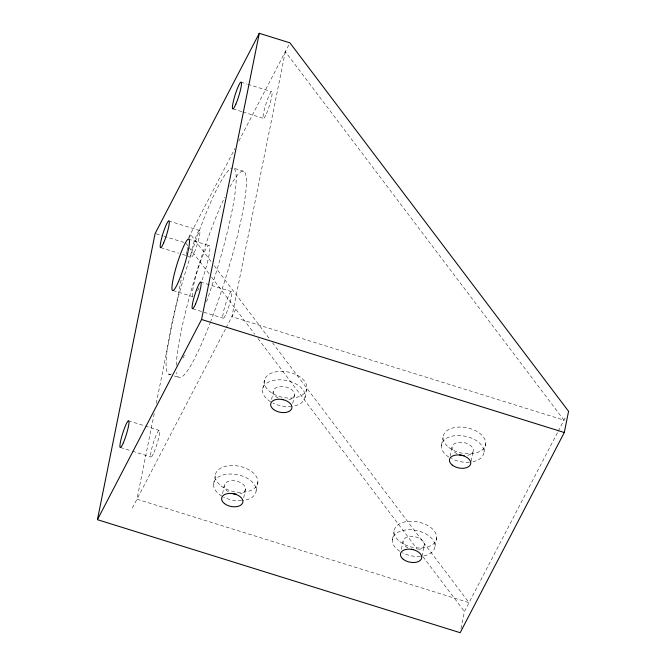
<?xml version="1.0" encoding="UTF-8"?>
<svg xmlns="http://www.w3.org/2000/svg" width="666" height="666" viewBox="0 0 666 666"><rect width="100%" height="100%" fill="white"/><g stroke="black" fill="none" stroke-linecap="round" stroke-linejoin="round"><path stroke-width="0.5" stroke-dasharray="3.33 2.5" d="M154.212 413.578L136.946 499.192L469.031 602.672L272.594 342.915M156.269 403.388L181.96 275.99M186.272 254.587L186.888 251.523M187.096 250.508L187.712 247.452M189.56 238.278L190.384 234.199L211.721 262.412M213.52 484.29L215.226 475.807M222.602 493.673L224.184 485.839M262.754 388.569L264.46 380.095M243.731 497.752L245.504 488.944M271.611 399.467L273.193 391.641M256.169 490.501L257.884 482.017M292.74 403.546L294.514 394.747M304.953 397.81L306.66 389.335A21.603 12.945 11.4 0 0 277.739 371.52A21.603 12.945 11.4 0 0 272.286 393.281A21.603 12.945 11.4 0 0 306.66 389.335M392.332 540.009L394.039 531.526M401.423 549.3L402.997 541.475M441.342 445.804L443.048 437.329M421.944 556.493L424.309 544.755M450.224 456.168L451.998 447.361M434.981 546.212L436.688 537.737M471.153 461.222L473.326 450.466M483.991 452.014L485.697 443.531M460.972 628.662L464.435 611.505L557.742 432.134M188.545 237.729L234.981 148.476M238.819 141.1L289.469 43.731M132.359 508.025L225.666 328.663M226.149 327.739L236.497 307.842M558.225 431.21L566.275 415.734M240.867 82.134L246.795 83.983M247.785 84.291L271.52 91.683M233.033 108.883L241.933 111.655M242.924 111.963L263.686 118.431M243.698 171.312L233.483 168.132A108.034 14.727 -72.7 0 1 205.877 303.596M168.673 220.904L199.325 230.453M188.237 239.102L208.674 245.471M156.119 233.791L163.045 235.947M164.036 236.255L183.808 242.416M160.839 247.652L178.638 253.197M182.592 254.429L185.556 255.353M186.547 255.661L191.492 257.201M200.566 282.001L231.219 291.55M173.16 290.551L192.624 296.611M192.732 308.749L223.385 318.298M168.789 374.259L170.646 374.833M174.367 375.99L179.012 377.439M128.371 420.77L144.189 425.699M145.18 426.007L159.024 430.328M120.538 447.519L131.418 450.907M132.401 451.215L151.19 457.067M214.227 265.734L270.088 339.593M185.789 243.032L209.007 273.734M211.522 277.056L254.82 334.315M257.958 338.47L417.366 549.259M423.01 556.726L464.435 611.505M192.699 296.586A27.006 3.68 -72.7 0 1 199.292 264.993A27.006 3.68 -72.7 0 1 209.807 246.578A27.006 3.68 -72.7 0 1 201.898 280.469M198.976 287.895A27.006 3.68 -72.7 0 1 197.253 291.625M229.92 186.821A108.034 14.727 -72.7 0 1 245.021 198.085A108.034 14.727 -72.7 0 1 210.964 320.754M210.598 321.728A108.034 14.727 -72.7 0 1 176.598 372.394M176.307 365.268A108.034 14.727 -72.7 0 1 224.633 197.311M184.449 355.194A108.034 14.727 -72.7 0 1 182.118 359.582M171.312 373.917A108.034 14.727 -72.7 0 1 184.257 276.065A108.034 14.727 -72.7 0 1 232.734 167.965M457.059 453.771A10.806 6.469 11.4 0 1 454.695 443.539A10.806 6.469 11.4 0 1 471.037 445.912A10.806 6.469 11.4 0 1 467.723 455.328M407.925 547.91A10.806 6.469 11.4 0 1 405.785 537.687A10.806 6.469 11.4 0 1 422.119 540.201A10.806 6.469 11.4 0 1 418.581 549.55M228.471 491.841A10.806 6.469 11.4 0 1 227.306 481.801A10.806 6.469 11.4 0 1 243.406 484.573A10.806 6.469 11.4 0 1 239.902 493.806M278.246 398.052A10.806 6.469 11.4 0 1 275.89 387.82A10.806 6.469 11.4 0 1 292.224 390.193A10.806 6.469 11.4 0 1 288.911 399.608M448.751 457.076A21.603 12.945 11.4 0 1 449.009 437.104A21.603 12.945 11.4 0 1 481.077 444.638A21.603 12.945 11.4 0 1 470.246 462.129M469.363 462.212A21.603 12.945 11.4 0 1 451.456 458.633M270.579 401.765A21.603 12.945 11.4 0 1 269.43 381.693A21.603 12.945 11.4 0 1 301.64 388.22A21.603 12.945 11.4 0 1 292.699 406.243M291.683 406.385A21.603 12.945 11.4 0 1 272.877 403.03M221.803 496.103A21.603 12.945 11.4 0 1 220.621 475.815A21.603 12.945 11.4 0 1 253.072 482.9A21.603 12.945 11.4 0 1 242.424 500.616M241.542 500.69A21.603 12.945 11.4 0 1 223.643 497.119M399.742 551.282A21.603 12.945 11.4 0 1 400 531.302A21.603 12.945 11.4 0 1 432.076 538.844A21.603 12.945 11.4 0 1 421.237 556.335M420.354 556.41A21.603 12.945 11.4 0 1 402.447 552.838M285.331 51.682L231.901 316.675L563.977 420.154L285.331 51.682M226.182 313.594A14.044 1.915 -72.7 0 0 231.693 291.716A14.044 1.915 -72.7 0 0 224.034 309.465A14.044 1.915 -72.7 0 0 226.182 313.594M153.988 452.364A14.044 1.915 -72.7 0 0 159.499 430.494A14.044 1.915 -72.7 0 0 151.84 448.235A14.044 1.915 -72.7 0 0 153.988 452.364M266.483 113.728A14.044 1.915 -72.7 0 0 271.986 91.85A14.044 1.915 -72.7 0 0 264.335 109.599A14.044 1.915 -72.7 0 0 266.483 113.728M194.289 252.497A14.044 1.915 -72.7 0 0 199.792 230.619A14.044 1.915 -72.7 0 0 192.141 248.368A14.044 1.915 -72.7 0 0 194.289 252.497M221.029 485.93A21.603 12.945 11.4 0 0 256.993 485.281A21.603 12.945 11.4 0 0 231.643 465.534A21.603 12.945 11.4 0 0 221.029 485.93M399.841 541.649A21.603 12.945 11.4 0 0 435.797 541A21.603 12.945 11.4 0 0 410.456 521.253A21.603 12.945 11.4 0 0 399.841 541.649M448.851 447.444A21.603 12.945 11.4 0 0 484.806 446.794A21.603 12.945 11.4 0 0 459.457 427.048A21.603 12.945 11.4 0 0 448.851 447.444"/><path stroke-width="1" d="M97.427 519.671L155.136 233.483L259.274 33.3L289.926 42.849L568.573 411.322L564.302 432.517L460.156 632.7L97.427 519.671L201.565 319.489L259.274 33.3M201.565 319.489L564.302 432.517M464.21 455.594A10.806 6.469 11.4 0 1 459.598 454.795M413.195 549.6A10.806 6.469 11.4 0 1 411.347 549.217M236.388 494.072A10.806 6.469 11.4 0 1 231.785 493.281M283.541 399.7A10.806 6.469 11.4 0 1 281.693 399.334M178.538 281.527A27.006 3.68 -72.7 0 0 189.144 239.435A27.006 3.68 -72.7 0 0 174.425 273.51A27.006 3.68 -72.7 0 0 178.538 281.527M235.831 104.171A14.044 1.915 -72.7 0 0 241.333 82.301A14.044 1.915 -72.7 0 0 233.674 100.05A14.044 1.915 -72.7 0 0 235.831 104.171M195.529 304.037A14.044 1.915 -72.7 0 0 201.032 282.168A14.044 1.915 -72.7 0 0 193.381 299.916A14.044 1.915 -72.7 0 0 195.529 304.037M123.335 442.815A14.044 1.915 -72.7 0 0 128.846 420.937A14.044 1.915 -72.7 0 0 121.187 438.686A14.044 1.915 -72.7 0 0 123.335 442.815M163.636 242.948A14.044 1.915 -72.7 0 0 169.139 221.07A14.044 1.915 -72.7 0 0 161.48 238.819A14.044 1.915 -72.7 0 0 163.636 242.948M452.339 465.134A10.806 6.469 11.4 0 0 470.313 464.81A10.806 6.469 11.4 0 0 457.642 454.936A10.806 6.469 11.4 0 0 452.339 465.134M403.23 559.257A10.806 6.469 11.4 0 0 421.262 559.099A10.806 6.469 11.4 0 0 408.774 549.142A10.806 6.469 11.4 0 0 403.23 559.257M224.517 503.621A10.806 6.469 11.4 0 0 242.499 503.296A10.806 6.469 11.4 0 0 229.82 493.423A10.806 6.469 11.4 0 0 224.517 503.621M273.526 409.415A10.806 6.469 11.4 0 0 291.508 409.099A10.806 6.469 11.4 0 0 278.829 399.217A10.806 6.469 11.4 0 0 273.526 409.415"/></g></svg>
